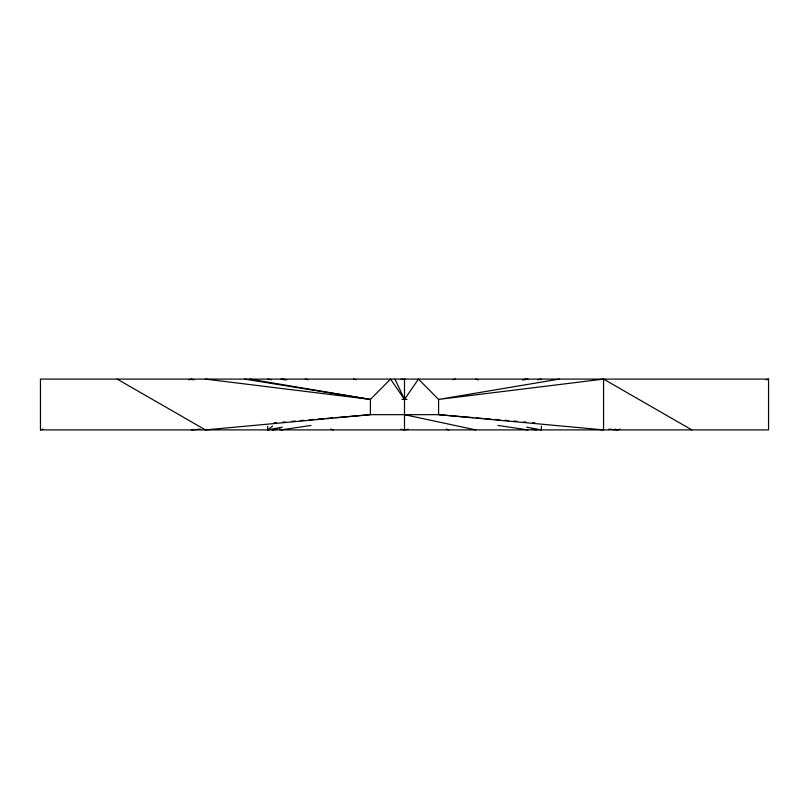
<?xml version="1.0" encoding="UTF-8"?>
<svg xmlns="http://www.w3.org/2000/svg" width="809" height="809" viewBox="0 0 809 809"><rect width="100%" height="100%" fill="white"/><g stroke="black" fill="none" stroke-linecap="round" stroke-linejoin="round"><path stroke-width="1.21" d="M117.163 379.097L205.435 429.903L370.411 414.663L370.411 399.424L390.555 379.097L404.5 399.424L418.445 379.097L438.589 399.424L438.589 414.663L603.565 429.903L603.565 379.097L438.589 399.424L559.282 379.097M267.648 426.191L267.648 429.903L272.623 426.06M40.45 429.903L768.55 429.903L768.55 379.097L40.45 379.097L40.45 429.903L42.826 429.104M189.073 379.896L191.46 379.097L193.816 379.937M608.783 429.164L617.54 429.903L619.927 429.104M766.174 379.896L768.55 379.097M453.08 379.694L455.507 379.097M522.331 379.957L525.941 379.097M524.232 379.826L527.923 379.097M267.648 429.903L282.311 427.182M537.682 379.775L541.352 379.097M400.819 429.225L404.5 429.903L408.181 429.225M311.02 425.443L281.077 429.903L279.469 428.416M272.411 429.903L277.396 429.225M191.46 429.903L200.217 429.164M274.049 422.874L276.557 422.662M282.816 422.126L285.314 421.914M291.574 421.378L295.325 421.054M300.331 420.629L304.083 420.316M309.089 419.881L314.094 419.456M317.856 419.143L324.106 418.607M326.614 418.395L332.873 417.859M335.371 417.646L370.411 414.663L438.589 414.663L473.629 417.646M400.698 379.36L405.36 379.259M402.012 399.424L406.988 399.424M476.127 417.859L482.386 418.395M484.894 418.607L491.144 419.143M494.906 419.456L499.911 419.881M504.917 420.316L508.669 420.629M513.675 421.054L517.426 421.378M523.686 421.914L526.184 422.126M532.443 422.662L534.951 422.874M205.435 379.097L370.411 399.424L249.718 379.097M531.604 429.225L536.589 429.903M497.98 425.443L527.923 429.903M244.581 379.097L370.411 399.424M267.648 379.097L271.318 379.775M526.689 427.182L541.352 429.903L541.352 426.191M281.077 379.097L284.768 379.826M404.5 414.663L475.743 429.903M283.059 379.097L286.669 379.957M353.493 379.097L355.92 379.694M305.347 379.097L307.784 379.724M446.285 429.083L448.671 429.903M475.743 379.097L478.109 379.937M615.184 429.063L617.54 429.903M330.891 429.063L333.257 429.903M603.565 379.097L691.837 429.903M394.974 379.097L404.5 399.424M404.5 379.097L404.5 429.903"/></g></svg>
